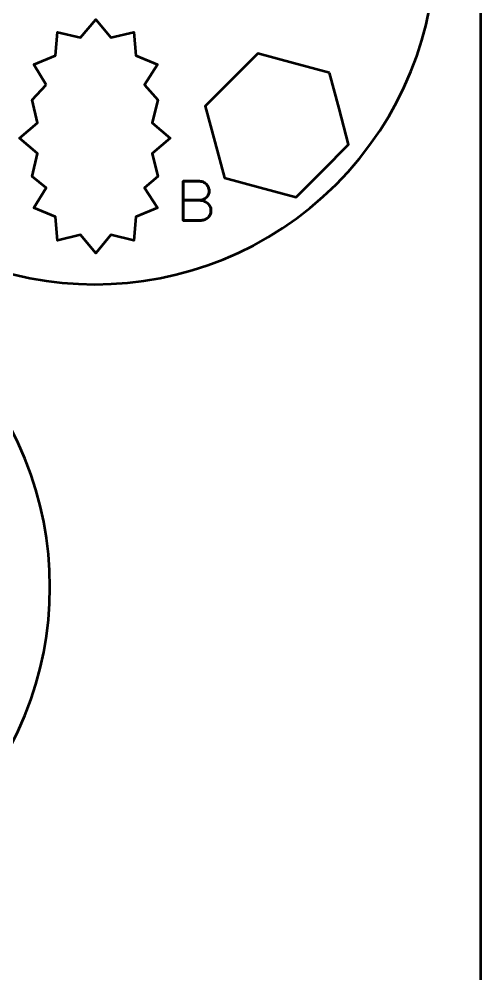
# Model space of a CAD drawing. Header units: centimetres. Extents: x -21 to 0, y -29.7 to 0.
# Drawn here: x -3.59 to 0, y -21.1 to -13.69 of the extents above; entities that cross this region are included whole.
import ezdxf

# ---------------------------------------------------------------- set-up
doc = ezdxf.new("R2010")
doc.units = ezdxf.units.CM
doc.header["$MEASUREMENT"] = 0
doc.layers.add('Layer 1', color=7, linetype='Continuous')

msp = doc.modelspace()

# ---------------------------------------------------------------- linework, layer by layer
at = {"layer": 'Layer 1', "color": 22, "lineweight": 53}
msp.add_open_spline([(-21.00003, -29.19995), (-21.00003, -29.19995), (-21.00003, -0.49992), (-21.00003, -0.49992), (-21.00003, -0.49992), (-21.00003, -0.22295), (-20.77694, 0.00004), (-20.49994, 0.00004), (-20.49994, 0.00004), (-20.49994, 0.00004), (-0.50008, 0.00004), (-0.50008, 0.00004), (-0.50008, 0.00004), (-0.22294, 0.00004), (0.00002, -0.22295), (0.00002, -0.49992), (0.00002, -0.49992), (0.00002, -0.49992), (0.00002, -29.19995), (0.00002, -29.19995), (0.00002, -29.19995), (0.00002, -29.47695), (-0.22294, -29.70004), (-0.50008, -29.70004), (-0.50008, -29.70004), (-0.50008, -29.70004), (-20.49994, -29.70004), (-20.49994, -29.70004), (-20.49994, -29.70004), (-20.77694, -29.70004), (-21.00003, -29.47695), (-21.00003, -29.19995)], degree=3, knots=[0, 0, 0, 0, 0.125, 0.125, 0.125, 0.125, 0.25, 0.25, 0.25, 0.25, 0.375, 0.375, 0.375, 0.375, 0.5, 0.5, 0.5, 0.5, 0.625, 0.625, 0.625, 0.625, 0.75, 0.75, 0.75, 0.75, 0.875, 0.875, 0.875, 0.875, 1, 1, 1, 1], dxfattribs=at)
at = {"layer": 'Layer 1', "color": 114, "lineweight": 53}
for points in [[(-1.12615, -11.22619), (-0.09145, -12.26089), (-0.09145, -13.93913), (-1.12618, -14.97386), (-1.12618, -14.97386), (-2.16088, -16.00856), (-3.83912, -16.00856), (-4.87382, -14.97386), (-4.87382, -14.97386), (-5.90854, -13.93913), (-5.90854, -12.26089), (-4.87384, -11.22619), (-4.87384, -11.22619), (-3.83912, -10.19146), (-2.16088, -10.19146), (-1.12615, -11.22619)], [(-4.12615, -16.22619), (-3.09145, -17.26089), (-3.09145, -18.93913), (-4.12618, -19.97386), (-4.12618, -19.97386), (-5.16088, -21.00856), (-6.83912, -21.00856), (-7.87382, -19.97386), (-7.87382, -19.97386), (-8.90854, -18.93913), (-8.90854, -17.26089), (-7.87384, -16.22619), (-7.87384, -16.22619), (-6.83912, -15.19146), (-5.16088, -15.19146), (-4.12615, -16.22619)]]:
    msp.add_open_spline(points, degree=3, knots=[0, 0, 0, 0, 0.25, 0.25, 0.25, 0.25, 0.5, 0.5, 0.5, 0.5, 0.75, 0.75, 0.75, 0.75, 1, 1, 1, 1], dxfattribs=at)
at = {"layer": 'Layer 1', "color": 250, "lineweight": 53}
for points, knots in [([(-3.37954, -14.20004), (-3.37954, -14.20004), (-3.48909, -14.31733), (-3.48909, -14.31733), (-3.48909, -14.31733), (-3.48909, -14.31733), (-3.44585, -14.49586), (-3.44585, -14.49586), (-3.44585, -14.49586), (-3.44585, -14.49586), (-3.58577, -14.61488), (-3.58577, -14.61488), (-3.58577, -14.61488), (-3.58577, -14.61488), (-3.44585, -14.73391), (-3.44585, -14.73391), (-3.44585, -14.73391), (-3.44585, -14.73391), (-3.48909, -14.91244), (-3.48909, -14.91244), (-3.48909, -14.91244), (-3.48909, -14.91244), (-3.37954, -15.00004), (-3.37954, -15.00004), (-3.37954, -15.00004), (-3.37954, -15.00004), (-3.47583, -15.15647), (-3.47583, -15.15647), (-3.47583, -15.15647), (-3.47583, -15.15647), (-3.30598, -15.22643), (-3.30598, -15.22643), (-3.30598, -15.22643), (-3.30598, -15.22643), (-3.29194, -15.40959), (-3.29194, -15.40959), (-3.29194, -15.40959), (-3.29194, -15.40959), (-3.11341, -15.36635), (-3.11341, -15.36635), (-3.11341, -15.36635), (-3.11341, -15.36635), (-2.99438, -15.50627), (-2.99438, -15.50627), (-2.99438, -15.50627), (-2.99438, -15.50627), (-2.87536, -15.36635), (-2.87536, -15.36635), (-2.87536, -15.36635), (-2.87536, -15.36635), (-2.69683, -15.40959), (-2.69683, -15.40959), (-2.69683, -15.40959), (-2.69683, -15.40959), (-2.68278, -15.22643), (-2.68278, -15.22643), (-2.68278, -15.22643), (-2.68278, -15.22643), (-2.51294, -15.15647), (-2.51294, -15.15647), (-2.51294, -15.15647), (-2.51294, -15.15647), (-2.61483, -15.00004), (-2.61483, -15.00004), (-2.61483, -15.00004), (-2.61483, -15.00004), (-2.51088, -14.91244), (-2.51088, -14.91244), (-2.51088, -14.91244), (-2.51088, -14.91244), (-2.55412, -14.73391), (-2.55412, -14.73391), (-2.55412, -14.73391), (-2.55412, -14.73391), (-2.4142, -14.61488), (-2.4142, -14.61488), (-2.4142, -14.61488), (-2.4142, -14.61488), (-2.55412, -14.49586), (-2.55412, -14.49586), (-2.55412, -14.49586), (-2.55412, -14.49586), (-2.51088, -14.31733), (-2.51088, -14.31733), (-2.51088, -14.31733), (-2.51088, -14.31733), (-2.61483, -14.20004), (-2.61483, -14.20004), (-2.61483, -14.20004), (-2.61483, -14.20004), (-2.51294, -14.04361), (-2.51294, -14.04361), (-2.51294, -14.04361), (-2.51294, -14.04361), (-2.68278, -13.97365), (-2.68278, -13.97365), (-2.68278, -13.97365), (-2.68278, -13.97365), (-2.69683, -13.79049), (-2.69683, -13.79049), (-2.69683, -13.79049), (-2.69683, -13.79049), (-2.87536, -13.83373), (-2.87536, -13.83373), (-2.87536, -13.83373), (-2.87536, -13.83373), (-2.99438, -13.69381), (-2.99438, -13.69381), (-2.99438, -13.69381), (-2.99438, -13.69381), (-3.11341, -13.83373), (-3.11341, -13.83373), (-3.11341, -13.83373), (-3.11341, -13.83373), (-3.29194, -13.79049), (-3.29194, -13.79049), (-3.29194, -13.79049), (-3.29194, -13.79049), (-3.30598, -13.97365), (-3.30598, -13.97365), (-3.30598, -13.97365), (-3.30598, -13.97365), (-3.47583, -14.04361), (-3.47583, -14.04361), (-3.47583, -14.04361), (-3.47583, -14.04361), (-3.37954, -14.20004), (-3.37954, -14.20004)], [0, 0, 0, 0, 0.03125, 0.03125, 0.03125, 0.03125, 0.0625, 0.0625, 0.0625, 0.0625, 0.09375, 0.09375, 0.09375, 0.09375, 0.125, 0.125, 0.125, 0.125, 0.15625, 0.15625, 0.15625, 0.15625, 0.1875, 0.1875, 0.1875, 0.1875, 0.21875, 0.21875, 0.21875, 0.21875, 0.25, 0.25, 0.25, 0.25, 0.28125, 0.28125, 0.28125, 0.28125, 0.3125, 0.3125, 0.3125, 0.3125, 0.34375, 0.34375, 0.34375, 0.34375, 0.375, 0.375, 0.375, 0.375, 0.40625, 0.40625, 0.40625, 0.40625, 0.4375, 0.4375, 0.4375, 0.4375, 0.46875, 0.46875, 0.46875, 0.46875, 0.5, 0.5, 0.5, 0.5, 0.53125, 0.53125, 0.53125, 0.53125, 0.5625, 0.5625, 0.5625, 0.5625, 0.59375, 0.59375, 0.59375, 0.59375, 0.625, 0.625, 0.625, 0.625, 0.65625, 0.65625, 0.65625, 0.65625, 0.6875, 0.6875, 0.6875, 0.6875, 0.71875, 0.71875, 0.71875, 0.71875, 0.75, 0.75, 0.75, 0.75, 0.78125, 0.78125, 0.78125, 0.78125, 0.8125, 0.8125, 0.8125, 0.8125, 0.84375, 0.84375, 0.84375, 0.84375, 0.875, 0.875, 0.875, 0.875, 0.90625, 0.90625, 0.90625, 0.90625, 0.9375, 0.9375, 0.9375, 0.9375, 0.96875, 0.96875, 0.96875, 0.96875, 1, 1, 1, 1]), ([(-1.17754, -14.10598), (-1.17754, -14.10598), (-1.10283, -14.38481), (-1.10283, -14.38481), (-1.10283, -14.38481), (-1.10283, -14.38481), (-1.02811, -14.66365), (-1.02811, -14.66365), (-1.02811, -14.66365), (-1.02811, -14.66365), (-1.23223, -14.86778), (-1.23223, -14.86778), (-1.23223, -14.86778), (-1.23223, -14.86778), (-1.43636, -15.0719), (-1.43636, -15.0719), (-1.43636, -15.0719), (-1.43636, -15.0719), (-1.7152, -14.99718), (-1.7152, -14.99718), (-1.7152, -14.99718), (-1.7152, -14.99718), (-1.99403, -14.92247), (-1.99403, -14.92247), (-1.99403, -14.92247), (-1.99403, -14.92247), (-2.06875, -14.64364), (-2.06875, -14.64364), (-2.06875, -14.64364), (-2.06875, -14.64364), (-2.14346, -14.36479), (-2.14346, -14.36479), (-2.14346, -14.36479), (-2.14346, -14.36479), (-1.93934, -14.16067), (-1.93934, -14.16067), (-1.93934, -14.16067), (-1.93934, -14.16067), (-1.73522, -13.95655), (-1.73522, -13.95655), (-1.73522, -13.95655), (-1.73522, -13.95655), (-1.45637, -14.03126), (-1.45637, -14.03126), (-1.45637, -14.03126), (-1.45637, -14.03126), (-1.17754, -14.10598), (-1.17754, -14.10598)], [0, 0, 0, 0, 0.0833333, 0.0833333, 0.0833333, 0.0833333, 0.1666667, 0.1666667, 0.1666667, 0.1666667, 0.25, 0.25, 0.25, 0.25, 0.3333333, 0.3333333, 0.3333333, 0.3333333, 0.4166667, 0.4166667, 0.4166667, 0.4166667, 0.5, 0.5, 0.5, 0.5, 0.5833333, 0.5833333, 0.5833333, 0.5833333, 0.6666667, 0.6666667, 0.6666667, 0.6666667, 0.75, 0.75, 0.75, 0.75, 0.8333333, 0.8333333, 0.8333333, 0.8333333, 0.9166667, 0.9166667, 0.9166667, 0.9166667, 1, 1, 1, 1])]:
    msp.add_open_spline(points, degree=3, knots=knots, dxfattribs=at)
at = {"layer": 'Layer 1', "color": 30, "lineweight": 53}
msp.add_open_spline([(-2.31459, -15.09638), (-2.31459, -15.09638), (-2.19733, -15.09638), (-2.19733, -15.09638), (-2.19733, -15.09638), (-2.18209, -15.09631), (-2.16911, -15.0942), (-2.15817, -15.09003), (-2.15817, -15.09003), (-2.1473, -15.08594), (-2.13849, -15.08037), (-2.13164, -15.07338), (-2.13164, -15.07338), (-2.1248, -15.0664), (-2.11986, -15.0585), (-2.11675, -15.04975), (-2.11675, -15.04975), (-2.11372, -15.04107), (-2.11231, -15.03204), (-2.11266, -15.02273), (-2.11266, -15.02273), (-2.11309, -15.01341), (-2.11506, -15.00438), (-2.11859, -14.99556), (-2.11859, -14.99556), (-2.12205, -14.98674), (-2.12727, -14.97877), (-2.13411, -14.97164), (-2.13411, -14.97164), (-2.14095, -14.96452), (-2.14949, -14.95887), (-2.15986, -14.95471), (-2.15986, -14.95471), (-2.17024, -14.95048), (-2.18244, -14.94829), (-2.19648, -14.94822), (-2.19648, -14.94822), (-2.19648, -14.94822), (-2.31459, -14.94822), (-2.31459, -14.94822), (-2.31459, -14.94822), (-2.31459, -14.94822), (-2.31459, -15.25344), (-2.31459, -15.25344), (-2.31459, -15.25344), (-2.31459, -15.25344), (-2.18463, -15.25344), (-2.18463, -15.25344), (-2.18463, -15.25344), (-2.17249, -15.25344), (-2.1612, -15.25168), (-2.15076, -15.24822), (-2.15076, -15.24822), (-2.14032, -15.24469), (-2.13122, -15.23968), (-2.12332, -15.23298), (-2.12332, -15.23298), (-2.11548, -15.22635), (-2.10935, -15.2183), (-2.10497, -15.20878), (-2.10497, -15.20878), (-2.1006, -15.19925), (-2.09834, -15.18846), (-2.09827, -15.17639), (-2.09827, -15.17639), (-2.09855, -15.16426), (-2.10109, -15.15332), (-2.10596, -15.14352), (-2.10596, -15.14352), (-2.11083, -15.13371), (-2.1176, -15.12531), (-2.12635, -15.11826), (-2.12635, -15.11826), (-2.1351, -15.11127), (-2.14554, -15.10584), (-2.15754, -15.1021), (-2.15754, -15.1021), (-2.16953, -15.09836), (-2.18279, -15.09646), (-2.19733, -15.09638), (-2.19733, -15.09638), (-2.18279, -15.09646), (-2.16953, -15.09836), (-2.15754, -15.1021), (-2.15754, -15.1021), (-2.14554, -15.10584), (-2.1351, -15.11127), (-2.12635, -15.11826), (-2.12635, -15.11826), (-2.1176, -15.12531), (-2.11083, -15.13371), (-2.10596, -15.14352), (-2.10596, -15.14352), (-2.10109, -15.15332), (-2.09855, -15.16426), (-2.09827, -15.17639), (-2.09827, -15.17639), (-2.09834, -15.18846), (-2.1006, -15.19925), (-2.10497, -15.20878), (-2.10497, -15.20878), (-2.10935, -15.2183), (-2.11548, -15.22635), (-2.12332, -15.23298), (-2.12332, -15.23298), (-2.13122, -15.23968), (-2.14032, -15.24469), (-2.15076, -15.24822), (-2.15076, -15.24822), (-2.1612, -15.25168), (-2.17249, -15.25344), (-2.18463, -15.25344), (-2.18463, -15.25344), (-2.18463, -15.25344), (-2.31459, -15.25344), (-2.31459, -15.25344), (-2.31459, -15.25344), (-2.31459, -15.25344), (-2.31459, -14.94822), (-2.31459, -14.94822), (-2.31459, -14.94822), (-2.31459, -14.94822), (-2.19648, -14.94822), (-2.19648, -14.94822), (-2.19648, -14.94822), (-2.18244, -14.94829), (-2.17024, -14.95048), (-2.15986, -14.95471), (-2.15986, -14.95471), (-2.14949, -14.95887), (-2.14095, -14.96452), (-2.13411, -14.97164), (-2.13411, -14.97164), (-2.12727, -14.97877), (-2.12205, -14.98674), (-2.11859, -14.99556), (-2.11859, -14.99556), (-2.11506, -15.00438), (-2.11309, -15.01341), (-2.11266, -15.02273), (-2.11266, -15.02273), (-2.11231, -15.03204), (-2.11372, -15.04107), (-2.11675, -15.04975), (-2.11675, -15.04975), (-2.11986, -15.0585), (-2.1248, -15.0664), (-2.13164, -15.07338), (-2.13164, -15.07338), (-2.13849, -15.08037), (-2.1473, -15.08594), (-2.15817, -15.09003), (-2.15817, -15.09003), (-2.16911, -15.0942), (-2.18209, -15.09631), (-2.19733, -15.09638), (-2.19733, -15.09638), (-2.19733, -15.09638), (-2.31459, -15.09638), (-2.31459, -15.09638)], degree=3, knots=[0, 0, 0, 0, 0.025, 0.025, 0.025, 0.025, 0.05, 0.05, 0.05, 0.05, 0.075, 0.075, 0.075, 0.075, 0.1, 0.1, 0.1, 0.1, 0.125, 0.125, 0.125, 0.125, 0.15, 0.15, 0.15, 0.15, 0.175, 0.175, 0.175, 0.175, 0.2, 0.2, 0.2, 0.2, 0.225, 0.225, 0.225, 0.225, 0.25, 0.25, 0.25, 0.25, 0.275, 0.275, 0.275, 0.275, 0.3, 0.3, 0.3, 0.3, 0.325, 0.325, 0.325, 0.325, 0.35, 0.35, 0.35, 0.35, 0.375, 0.375, 0.375, 0.375, 0.4, 0.4, 0.4, 0.4, 0.425, 0.425, 0.425, 0.425, 0.45, 0.45, 0.45, 0.45, 0.475, 0.475, 0.475, 0.475, 0.5, 0.5, 0.5, 0.5, 0.525, 0.525, 0.525, 0.525, 0.55, 0.55, 0.55, 0.55, 0.575, 0.575, 0.575, 0.575, 0.6, 0.6, 0.6, 0.6, 0.625, 0.625, 0.625, 0.625, 0.65, 0.65, 0.65, 0.65, 0.675, 0.675, 0.675, 0.675, 0.7, 0.7, 0.7, 0.7, 0.725, 0.725, 0.725, 0.725, 0.75, 0.75, 0.75, 0.75, 0.775, 0.775, 0.775, 0.775, 0.8, 0.8, 0.8, 0.8, 0.825, 0.825, 0.825, 0.825, 0.85, 0.85, 0.85, 0.85, 0.875, 0.875, 0.875, 0.875, 0.9, 0.9, 0.9, 0.9, 0.925, 0.925, 0.925, 0.925, 0.95, 0.95, 0.95, 0.95, 0.975, 0.975, 0.975, 0.975, 1, 1, 1, 1], dxfattribs=at)

doc.saveas('drawing.dxf')
